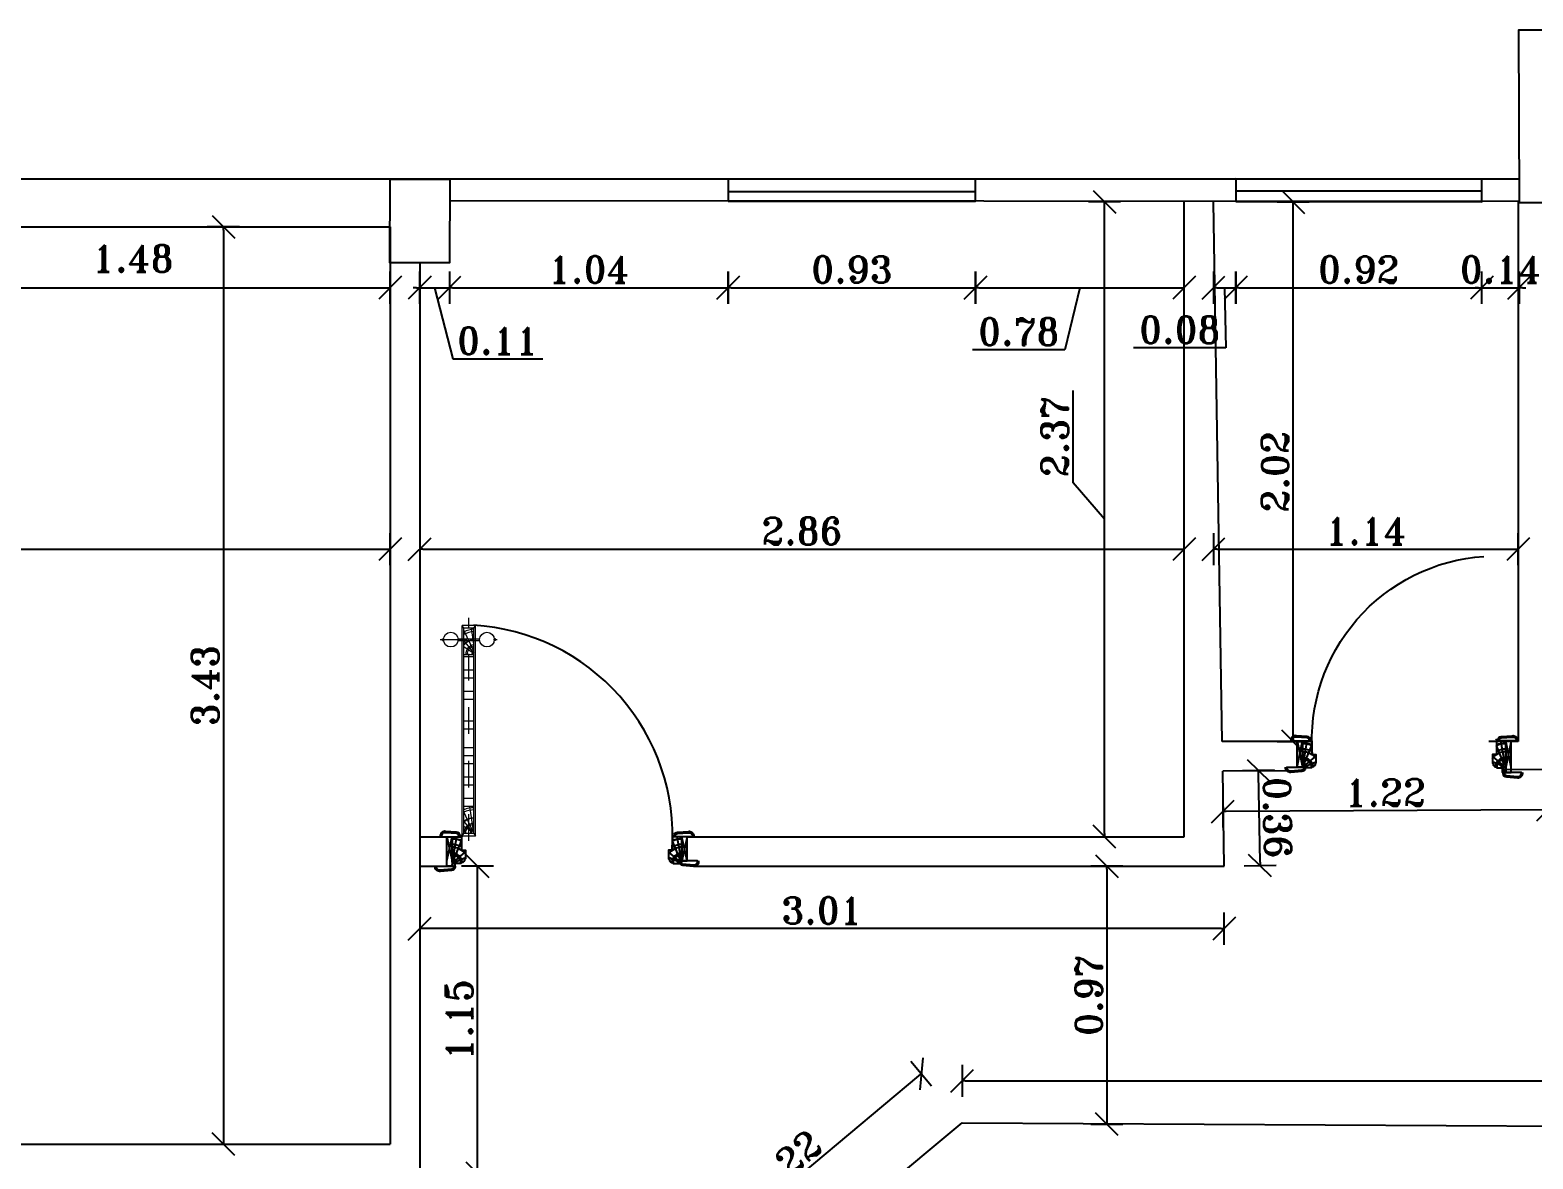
# Model space of a CAD drawing. Header units: metres. Extents: x -30 to 216, y -246 to -112.
# Drawn here: x 199.2 to 204.82, y -116.01 to -111.79 of the extents above; entities that cross this region are included whole.
import ezdxf

# ---------------------------------------------------------------- set-up
doc = ezdxf.new("R2010")
doc.units = ezdxf.units.M
doc.header["$LTSCALE"] = 0.4
doc.header["$MEASUREMENT"] = 0
doc.linetypes.add('CENTER', pattern=[2, 1.25, -0.25, 0.25, -0.25])
doc.linetypes.add('DASHDOT2', pattern=[0.5, 0.25, -0.125, 0, -0.125])
for name, color, linetype in [('1wall', 1, 'Continuous'), ('3door', 5, 'Continuous'), ('_DIM', 2, 'Continuous'), ('Windows', 4, 'Continuous')]:
    doc.layers.add(name, color=color, linetype=linetype)
for name, color, linetype, lineweight in [('AR-Doors', 8, 'Continuous', 20), ('HATCH - wood.', 15, 'Continuous', 20), ('WOOD - section.', 142, 'Continuous', 20)]:
    doc.layers.add(name, color=color, linetype=linetype, lineweight=lineweight)
doc.styles.add('abd', font='romant.shx')
doc.dimstyles.new('Qasem', dxfattribs={"dimscale": 0.0002, "dimtxt": 500, "dimasz": 60, "dimexe": 0.2, "dimexo": 0.0325, "dimgap": 90, "dimtad": 1, "dimtxsty": 'abd', "dimblk": 'SAM2', "dimcen": 90, "dimse1": 1, "dimse2": 1, "dimclrd": 256, "dimclre": 256, "dimclrt": 256, "dimazin": 3, "dimtfac": 0.782609, "dimtix": 1, "dimtmove": 1, "dimatfit": 0, "dimldrblk": 'SAM2', "dimfxl": 0.2})

# ---------------------------------------------------------------- blocks, each defined once
blk = doc.blocks.new('*U17')
at = {"layer": '1wall'}
h = blk.add_hatch(dxfattribs=at)
h.set_pattern_fill('WOOD2', color=5, scale=0.01, style=0)
h.set_pattern_definition([(71.5651, (41.9915738, 4.2382424), (0.00999998403, 0.02000000435), [0.00379473, -0.02782804]), (40.6013, (41.9927738, 4.2418424), (0.059999990182, 0.050000004212), [0.00184391, -0.09035154]), (43.1524, (41.98417377, 4.24304244), (0.149999975375, 0.140000028339), [0.00438634, -0.21493078]), (70.0169, (41.9873738, 4.2460424), (0.02999999454, 0.080000006588), [0.00234094, -0.11470606]), (90, (41.988174, 4.238242), (0.01, 0.01), [0.002, -0.008]), (61.5571, (41.98817377, 4.24024244), (-0.069999938389, -0.1300000376594), [0.00545894, -0.26748794]), (95.7106, (41.9907738, 4.2450424), (0.010000013147, -0.089999994235), [0.00200998, -0.09848878]), (50.1944, (41.9905738, 4.2470424), (-0.040000024326, -0.049999980613), [0.00156205, -0.07654045])])
h.paths.add_polyline_path([(0.032, 0), (0.02, 0), (0.02, -0.0224), (0.032, -0.0224)])
h = blk.add_hatch(dxfattribs=at)
h.set_pattern_fill('WOOD2', color=5, scale=0.01, style=0)
h.set_pattern_definition([(108.4349, (-41.1915738, 4.2382424), (-0.00999998403, 0.02000000435), [0.00379473, -0.02782804]), (139.3987, (-41.1927738, 4.2418424), (-0.059999990182, 0.050000004212), [0.00184391, -0.09035154]), (136.8476, (-41.18417377, 4.24304244), (-0.149999975375, 0.140000028339), [0.00438634, -0.21493078]), (109.9831, (-41.1873738, 4.2460424), (-0.02999999454, 0.080000006588), [0.00234094, -0.11470606]), (90, (-41.188174, 4.238242), (-0.01, 0.01), [0.002, -0.008]), (118.4429, (-41.18817377, 4.24024244), (0.069999938389, -0.1300000376594), [0.00545894, -0.26748794]), (84.2894, (-41.1907738, 4.2450424), (-0.010000013147, -0.089999994235), [0.00200998, -0.09848878]), (129.8056, (-41.1905738, 4.2470424), (0.040000024326, -0.049999980613), [0.00156205, -0.07654045])])
h.paths.add_polyline_path([(0.768, 0), (0.78, 0), (0.78, -0.0024), (0.768, -0.0024)])
at = {"layer": '1wall', "color": 5}
for p, q in [((0, 0.095), (0.02, -0.0024)), ((0, -0.0024), (0.02, 0.095)), ((0.8, 0.095), (0.78, -0.0024)), ((0.8, -0.0024), (0.78, 0.095))]:
    blk.add_line(p, q, dxfattribs=at)
at = {"layer": '1wall', "color": 5, "linetype": 'ByBlock'}
for p, q in [((0.0231, 0.0122), (0.0378, 0.095)), ((0.0252, 0.0075), (0.055, 0.0787)), ((0.7748, 0.0075), (0.745, 0.0787)), ((0.7769, 0.0122), (0.7622, 0.095)), ((0.0324, 0.0006), (0.07, 0.0175)), ((0.0332, 0.0065), (0.07, 0.0388)), ((0.7668, 0.0065), (0.73, 0.0388)), ((0.7676, 0.0006), (0.73, 0.0175))]:
    blk.add_line(p, q, dxfattribs=at)
at = {"layer": '1wall', "color": 5}
for points in [[(0.0504, 0.095), (0.0504, 0.0986, 0.399878), (0.0368, 0.1115), (-0.0044, 0.1149, 0.429068), (-0.0241, 0.0995), (-0.0241, 0.095)], [(0.7496, 0.095), (0.7496, 0.0986, -0.399878), (0.7632, 0.1115), (0.8044, 0.1149, -0.429068), (0.8241, 0.0995), (0.8241, 0.095)], [(0.031, -0.0224), (0.031, -0.026, -0.399878), (0.0175, -0.0389), (-0.0237, -0.0423, -0.429068), (-0.0435, -0.0269), (-0.0435, -0.0224)], [(0.769, -0.0024), (0.769, -0.006, 0.399878), (0.7825, -0.0189), (0.8237, -0.0223, 0.429068), (0.8435, -0.0069), (0.8435, -0.0024)]]:
    blk.add_lwpolyline(points, format="xyb", dxfattribs=at)
for points in [[(0.0454, 0.095), (0.0454, 0.0985, 0.402433), (0.0367, 0.1065), (-0.0049, 0.1099, 0.427265), (-0.0191, 0.0992), (-0.0191, 0.095)], [(0.032, -0.005), (0.032, 0), (0.02, 0), (0.02, 0), (0.02, 0.095), (0.055, 0.095), (0.055, 0.045), (0.07, 0.045), (0.07, 0.012), (0.0665, 0.012), (0.0665, 0.0045), (0.0649, 0.0045, -0.414214), (0.0605, 0.0001), (0.0605, -0.0015), (0.053, -0.0015), (0.053, -0.005)], [(0.768, -0.005), (0.768, 0), (0.78, 0), (0.78, 0), (0.78, 0.095), (0.745, 0.095), (0.745, 0.045), (0.73, 0.045), (0.73, 0.012), (0.7335, 0.012), (0.7335, 0.0045), (0.7351, 0.0045, 0.414214), (0.7395, 0.0001), (0.7395, -0.0015), (0.747, -0.0015), (0.747, -0.005)], [(0.7546, 0.095), (0.7546, 0.0985, -0.402433), (0.7633, 0.1065), (0.8049, 0.1099, -0.427265), (0.8191, 0.0992), (0.8191, 0.095)], [(0.026, -0.0224), (0.026, -0.0259, -0.402433), (0.0173, -0.0339), (-0.0243, -0.0374, -0.427265), (-0.0385, -0.0267), (-0.0385, -0.0224)], [(0.774, -0.0024), (0.774, -0.0059, 0.402433), (0.7827, -0.0139), (0.8243, -0.0174, 0.427265), (0.8385, -0.0067), (0.8385, -0.0024)]]:
    blk.add_lwpolyline(points, format="xyb", close=True, dxfattribs=at)
for points in [[(0, 0.095), (0.02, 0.095), (0.02, -0.0224), (0, -0.0224)], [(0.8, 0.095), (0.78, 0.095), (0.78, -0.0024), (0.8, -0.0024)], [(0.032, 0), (0.02, 0), (0.02, -0.0224), (0.032, -0.0224)], [(0.768, 0), (0.78, 0), (0.78, -0.0024), (0.768, -0.0024)]]:
    blk.add_lwpolyline(points, close=True, dxfattribs=at)
at = {"layer": '1wall', "color": 5, "linetype": 'ByBlock'}
blk.add_circle((0.0556, 0.0975), 0.00245, dxfattribs=at)
at = {"layer": '1wall', "color": 5}
blk.add_arc((0.0556, 0.0975), 0.6894, 355.6367, 86.1903, dxfattribs=at)
at = {"layer": '1wall', "color": 5, "linetype": 'ByBlock'}
for centre, radius, start, end in [((0.02, -0.005), 0.0927, 67.8233, 90), ((0.02, -0.005), 0.0907, 67.3068, 90), ((0.02, -0.005), 0.071, 60.4826, 90), ((0.78, -0.005), 0.0927, 90, 112.1767), ((0.78, -0.005), 0.0907, 90, 112.6932), ((0.78, -0.005), 0.071, 90, 119.5174), ((0.02, -0.005), 0.0607, 34.5517, 90), ((0.02, -0.005), 0.0388, 5.2476, 90), ((0.02, -0.005), 0.0329, 360, 90), ((0.02, -0.005), 0.0175, 0, 90), ((0.02, -0.005), 0.0136, 0, 90), ((0.78, -0.005), 0.0607, 90, 145.4483), ((0.78, -0.005), 0.0388, 90, 174.7524), ((0.78, -0.005), 0.0329, 90, 180), ((0.78, -0.005), 0.0175, 90, 180), ((0.78, -0.005), 0.0136, 90, 180)]:
    blk.add_arc(centre, radius, start, end, dxfattribs=at)
blk = doc.blocks.new('4')
at = {"layer": 'AR-Doors', "linetype": 'CENTER', "ltscale": 0.2}
blk.add_line((-0.019, -0.0285), (-0.019, 0.8054), dxfattribs=at)
at = {"layer": 'AR-Doors', "linetype": 'DASHDOT2'}
blk.add_line((-0.1269, 0.7245), (0.0862, 0.7245), dxfattribs=at)
at = {"layer": 'AR-Doors', "linetype": 'ByBlock'}
for p, q in [((-0.118, 0.7273), (-0.1138, 0.7273)), ((-0.118, 0.7217), (-0.118, 0.7273)), ((-0.118, 0.7217), (-0.1138, 0.7217)), ((-0.0593, 0.7273), (0.0213, 0.7273)), ((-0.0593, 0.7217), (0.0213, 0.7217)), ((0.08, 0.7273), (0.0758, 0.7273)), ((0.08, 0.7217), (0.0758, 0.7217)), ((0.08, 0.7217), (0.08, 0.7273))]:
    blk.add_line(p, q, dxfattribs=at)
for centre in [(-0.0866, 0.7245), (0.0486, 0.7245)]:
    blk.add_circle(centre, 0.0274, dxfattribs=at)
at = {"layer": 'HATCH - wood.', "linetype": 'ByBlock'}
for p, q in [((-0.0004, 0.681), (-0.038, 0.7602)), ((0, 0.7068), (-0.0093, 0.7676)), ((-0.0004, 0.6754), (-0.038, 0.7208)), ((-0.0063, 0.6759), (-0.038, 0.6974)), ((-0.0064, 0.0134), (-0.038, 0.08)), ((-0.0015, 0.0099), (-0.0153, 0.1)), ((-0.0064, 0.0077), (-0.038, 0.0459)), ((-0.0123, 0.0083), (-0.038, 0.0257))]:
    blk.add_line(p, q, dxfattribs=at)
for centre, radius, start, end in [((0.006, 0.6676), 0.096, 93.5832, 117.2788), ((0.006, 0.6676), 0.0874, 93.9351, 120.2161), ((0.006, 0.6676), 0.058, 95.9357, 139.3195), ((0.006, 0.6676), 0.0568, 96.0629, 140.7643), ((0.006, 0.6676), 0.0377, 99.1484, 180), ((0.006, 0.6676), 0.0321, 100.7649, 180), ((0.006, 0.6676), 0.0148, 113.8401, 180), ((0.006, 0.6676), 0.01, 126.7072, 180), ((0, 0), 0.096, 90, 113.3172), ((0, 0), 0.0874, 90, 115.7621), ((0, 0), 0.058, 90, 130.9154), ((0, 0), 0.0568, 90, 131.9845), ((0, 0), 0.0377, 90, 180), ((0, 0), 0.0321, 90, 180), ((0, 0), 0.0148, 90, 180), ((0, 0), 0.01, 90, 180)]:
    blk.add_arc(centre, radius, start, end, dxfattribs=at)
at = {"layer": 'WOOD - section.'}
for p, q in [((0.006, 0.7776), (-0.044, 0.7776)), ((-0.038, 0.7676), (-0.044, 0.7776)), ((-0.044, -0.01), (-0.044, 0.7776)), ((-0.038, 0), (-0.038, 0.7676)), ((0, 0.7676), (-0.038, 0.7676)), ((0, 0.7676), (0.006, 0.7776)), ((0, 0), (0, 0.7676)), ((0.006, -0.01), (0.006, 0.7776)), ((0, 0.6676), (-0.038, 0.6676)), ((0, 0.66), (-0.038, 0.66)), ((0, 0.61), (-0.038, 0.61)), ((0, 0.58), (-0.038, 0.58)), ((0, 0.53), (-0.038, 0.53)), ((0, 0.5), (-0.038, 0.5)), ((0, 0.42), (-0.038, 0.42)), ((0, 0.39), (-0.038, 0.39)), ((0, 0.32), (-0.038, 0.32)), ((0, 0.2903), (-0.038, 0.2903)), ((0, 0.2603), (-0.038, 0.2603)), ((0, 0.21), (-0.038, 0.21)), ((0, 0.18), (-0.038, 0.18)), ((0, 0.13), (-0.038, 0.13)), ((0, 0.1), (-0.038, 0.1)), ((-0.044, -0.01), (-0.0377, 0)), ((0, 0), (-0.038, 0)), ((0, 0), (0.006, -0.01)), ((0.006, -0.01), (-0.044, -0.01))]:
    blk.add_line(p, q, dxfattribs=at)
blk = doc.blocks.new('*U20')
at = {"layer": '1wall'}
h = blk.add_hatch(dxfattribs=at)
h.set_pattern_fill('WOOD2', color=5, scale=0.01, style=0)
h.set_pattern_definition([(71.5651, (41.9915738, 4.2456525), (0.00999998403, 0.02000000435), [0.00379473, -0.02782804]), (40.6013, (41.9927738, 4.2492525), (0.059999990182, 0.050000004212), [0.00184391, -0.09035154]), (43.1524, (41.98417377, 4.25045254), (0.149999975375, 0.140000028339), [0.00438634, -0.21493078]), (70.0169, (41.9873738, 4.2534525), (0.02999999454, 0.080000006588), [0.00234094, -0.11470606]), (90, (41.988174, 4.245653), (0.01, 0.01), [0.002, -0.008]), (61.5571, (41.98817377, 4.24765254), (-0.069999938389, -0.1300000376594), [0.00545894, -0.26748794]), (95.7106, (41.9907738, 4.2524525), (0.010000013147, -0.089999994235), [0.00200998, -0.09848878]), (50.1944, (41.9905738, 4.2544525), (-0.040000024326, -0.049999980613), [0.00156205, -0.07654045])])
h.paths.add_polyline_path([(0.032, 0), (0.02, 0), (0.02, -0.015), (0.032, -0.015)])
h = blk.add_hatch(dxfattribs=at)
h.set_pattern_fill('WOOD2', color=5, scale=0.01, style=0)
h.set_pattern_definition([(108.4349, (-41.0915738, 4.2456525), (-0.00999998403, 0.02000000435), [0.00379473, -0.02782804]), (139.3987, (-41.0927738, 4.2492525), (-0.059999990182, 0.050000004212), [0.00184391, -0.09035154]), (136.8476, (-41.08417377, 4.25045254), (-0.149999975375, 0.140000028339), [0.00438634, -0.21493078]), (109.9831, (-41.0873738, 4.2534525), (-0.02999999454, 0.080000006588), [0.00234094, -0.11470606]), (90, (-41.088174, 4.245653), (-0.01, 0.01), [0.002, -0.008]), (118.4429, (-41.08817377, 4.24765254), (0.069999938389, -0.1300000376594), [0.00545894, -0.26748794]), (84.2894, (-41.0907738, 4.2524525), (-0.010000013147, -0.089999994235), [0.00200998, -0.09848878]), (129.8056, (-41.0905738, 4.2544525), (0.040000024326, -0.049999980613), [0.00156205, -0.07654045])])
h.paths.add_polyline_path([(0.868, 0), (0.88, 0), (0.88, 0.005), (0.868, 0.005)])
at = {"layer": '1wall', "color": 5}
for p, q in [((0, 0.095), (0.02, 0.005)), ((0, 0.005), (0.02, 0.095)), ((0.9, 0.095), (0.88, 0.005)), ((0.9, 0.005), (0.88, 0.095))]:
    blk.add_line(p, q, dxfattribs=at)
at = {"layer": '1wall', "color": 5, "linetype": 'ByBlock'}
for p, q in [((0.0231, 0.0122), (0.0378, 0.095)), ((0.0252, 0.0075), (0.055, 0.0787)), ((0.8748, 0.0075), (0.845, 0.0787)), ((0.8769, 0.0122), (0.8622, 0.095)), ((0.0324, 0.0006), (0.07, 0.0175)), ((0.0332, 0.0065), (0.07, 0.0388)), ((0.8668, 0.0065), (0.83, 0.0388)), ((0.8676, 0.0006), (0.83, 0.0175))]:
    blk.add_line(p, q, dxfattribs=at)
at = {"layer": '1wall', "color": 5}
for points in [[(0.0504, 0.095), (0.0504, 0.0986, 0.399878), (0.0368, 0.1115), (-0.0044, 0.1149, 0.429068), (-0.0241, 0.0995), (-0.0241, 0.095)], [(0.8496, 0.095), (0.8496, 0.0986, -0.399878), (0.8632, 0.1115), (0.9044, 0.1149, -0.429068), (0.9241, 0.0995), (0.9241, 0.095)], [(0.869, 0.005), (0.869, 0.0014, 0.399878), (0.8825, -0.0115), (0.9237, -0.0149, 0.429068), (0.9435, 0.0005), (0.9435, 0.005)], [(0.031, -0.015), (0.031, -0.0186, -0.399878), (0.0175, -0.0315), (-0.0237, -0.0349, -0.429068), (-0.0435, -0.0195), (-0.0435, -0.015)]]:
    blk.add_lwpolyline(points, format="xyb", dxfattribs=at)
for points in [[(0.0454, 0.095), (0.0454, 0.0985, 0.402433), (0.0367, 0.1065), (-0.0049, 0.1099, 0.427265), (-0.0191, 0.0992), (-0.0191, 0.095)], [(0.032, -0.005), (0.032, 0), (0.02, 0), (0.02, 0), (0.02, 0.095), (0.055, 0.095), (0.055, 0.045), (0.07, 0.045), (0.07, 0.012), (0.0665, 0.012), (0.0665, 0.0045), (0.0649, 0.0045, -0.414214), (0.0605, 0.0001), (0.0605, -0.0015), (0.053, -0.0015), (0.053, -0.005)], [(0.868, -0.005), (0.868, 0), (0.88, 0), (0.88, 0), (0.88, 0.095), (0.845, 0.095), (0.845, 0.045), (0.83, 0.045), (0.83, 0.012), (0.8335, 0.012), (0.8335, 0.0045), (0.8351, 0.0045, 0.414214), (0.8395, 0.0001), (0.8395, -0.0015), (0.847, -0.0015), (0.847, -0.005)], [(0.8546, 0.095), (0.8546, 0.0985, -0.402433), (0.8633, 0.1065), (0.9049, 0.1099, -0.427265), (0.9191, 0.0992), (0.9191, 0.095)], [(0.874, 0.005), (0.874, 0.0015, 0.402433), (0.8827, -0.0065), (0.9243, -0.0099, 0.427265), (0.9385, 0.0008), (0.9385, 0.005)], [(0.026, -0.015), (0.026, -0.0185, -0.402433), (0.0173, -0.0265), (-0.0243, -0.0299, -0.427265), (-0.0385, -0.0192), (-0.0385, -0.015)]]:
    blk.add_lwpolyline(points, format="xyb", close=True, dxfattribs=at)
for points in [[(0, 0.095), (0.02, 0.095), (0.02, -0.015), (0, -0.015)], [(0.9, 0.095), (0.88, 0.095), (0.88, 0.005), (0.9, 0.005)], [(0.032, 0), (0.02, 0), (0.02, -0.015), (0.032, -0.015)], [(0.868, 0), (0.88, 0), (0.88, 0.005), (0.868, 0.005)]]:
    blk.add_lwpolyline(points, close=True, dxfattribs=at)
at = {"layer": '1wall', "color": 5, "linetype": 'ByBlock'}
blk.add_circle((0.0556, 0.0975), 0.00245, dxfattribs=at)
at = {"layer": '1wall', "color": 5}
blk.add_arc((0.0556, 0.0975), 0.7894, 356.1903, 86.6735, dxfattribs=at)
at = {"layer": '1wall', "color": 5, "linetype": 'ByBlock'}
for centre, radius, start, end in [((0.02, -0.005), 0.0927, 67.8233, 90), ((0.02, -0.005), 0.0907, 67.3068, 90), ((0.02, -0.005), 0.071, 60.4826, 90), ((0.88, -0.005), 0.0927, 90, 112.1767), ((0.88, -0.005), 0.0907, 90, 112.6932), ((0.88, -0.005), 0.071, 90, 119.5174), ((0.02, -0.005), 0.0607, 34.5517, 90), ((0.02, -0.005), 0.0388, 5.2476, 90), ((0.02, -0.005), 0.0329, 360, 90), ((0.02, -0.005), 0.0175, 0, 90), ((0.02, -0.005), 0.0136, 0, 90), ((0.88, -0.005), 0.0607, 90, 145.4483), ((0.88, -0.005), 0.0388, 90, 174.7524), ((0.88, -0.005), 0.0329, 90, 180), ((0.88, -0.005), 0.0175, 90, 180), ((0.88, -0.005), 0.0136, 90, 180)]:
    blk.add_arc(centre, radius, start, end, dxfattribs=at)
at = {"layer": '1wall', "color": 5}
blk.add_blockref('4', (0.102, 0.1075), dxfattribs=at)
blk = doc.blocks.new('SAM2')
for p, q in [((0, -5), (0, 5)), ((3.54, 3.54), (-3.54, -3.54)), ((-1, 0), (0, 0))]:
    blk.add_line(p, q)
blk = doc.blocks.new('*D77')
at = {"layer": '_DIM', "lineweight": -2, "transparency": 16777216}
blk.add_line((196.5627, -113.7281), (200.5359, -113.7281), dxfattribs=at)
at = {"layer": 'Defpoints', "color": 0, "transparency": 16777216}
for p in [(196.5507, -112.5939), (200.5479, -112.6574), (200.5479, -113.7281)]:
    blk.add_point(p, dxfattribs=at)
at = {"layer": '_DIM', "lineweight": -2, "transparency": 16777216, "xscale": 0.012, "yscale": 0.012, "zscale": 0.012, "rotation": 180}
blk.add_blockref('SAM2', (196.5507, -113.7281), dxfattribs=at)
at = {"layer": '_DIM', "lineweight": -2, "transparency": 16777216, "xscale": 0.012, "yscale": 0.012, "zscale": 0.012}
blk.add_blockref('SAM2', (200.5479, -113.7281), dxfattribs=at)
at = {"layer": '_DIM', "transparency": 16777216, "insert": (198.5493, -113.6601), "char_height": 0.1, "attachment_point": 5, "style": 'abd'}
blk.add_mtext('\\A1;4.00', dxfattribs=at)
blk = doc.blocks.new('*D93')
at = {"layer": '_DIM', "lineweight": -2, "transparency": 16777216}
blk.add_line((200.6699, -113.7281), (203.5059, -113.7281), dxfattribs=at)
at = {"layer": 'Defpoints', "color": 0, "transparency": 16777216}
for p in [(203.5179, -112.4297), (200.6579, -112.6574), (203.5179, -113.7281)]:
    blk.add_point(p, dxfattribs=at)
at = {"layer": '_DIM', "lineweight": -2, "transparency": 16777216, "xscale": 0.012, "yscale": 0.012, "zscale": 0.012, "rotation": 180}
blk.add_blockref('SAM2', (200.6579, -113.7281), dxfattribs=at)
at = {"layer": '_DIM', "lineweight": -2, "transparency": 16777216, "xscale": 0.012, "yscale": 0.012, "zscale": 0.012}
blk.add_blockref('SAM2', (203.5179, -113.7281), dxfattribs=at)
at = {"layer": '_DIM', "transparency": 16777216, "insert": (202.0879, -113.6601), "char_height": 0.1, "attachment_point": 5, "style": 'abd'}
blk.add_mtext('\\A1;2.86', dxfattribs=at)
blk = doc.blocks.new('*D94')
at = {"layer": '_DIM', "lineweight": -2, "transparency": 16777216}
blk.add_line((203.6398, -113.7281), (204.7558, -113.7281), dxfattribs=at)
at = {"layer": 'Defpoints', "color": 0, "transparency": 16777216}
for p in [(203.6278, -112.4299), (204.7678, -112.4284), (204.7678, -113.7281)]:
    blk.add_point(p, dxfattribs=at)
at = {"layer": '_DIM', "lineweight": -2, "transparency": 16777216, "xscale": 0.012, "yscale": 0.012, "zscale": 0.012, "rotation": 180}
blk.add_blockref('SAM2', (203.6278, -113.7281), dxfattribs=at)
at = {"layer": '_DIM', "lineweight": -2, "transparency": 16777216, "xscale": 0.012, "yscale": 0.012, "zscale": 0.012}
blk.add_blockref('SAM2', (204.7678, -113.7281), dxfattribs=at)
at = {"layer": '_DIM', "transparency": 16777216, "insert": (204.1978, -113.6601), "char_height": 0.1, "attachment_point": 5, "style": 'abd'}
blk.add_mtext('\\A1;1.14', dxfattribs=at)
blk = doc.blocks.new('*D79')
at = {"layer": '_DIM', "lineweight": -2, "transparency": 16777216}
blk.add_line((199.9235, -112.5352), (199.9235, -115.9412), dxfattribs=at)
at = {"layer": 'Defpoints', "color": 0, "transparency": 16777216}
for p in [(200.5479, -112.5232), (199.9235, -115.9532), (200.5479, -115.9532)]:
    blk.add_point(p, dxfattribs=at)
at = {"layer": '_DIM', "lineweight": -2, "transparency": 16777216, "xscale": 0.012, "yscale": 0.012, "zscale": 0.012}
for p, rotation in [((199.9235, -112.5232), 90), ((199.9235, -115.9532), -90.00000000000001)]:
    blk.add_blockref('SAM2', p, dxfattribs=dict(at, rotation=rotation))
at = {"layer": '_DIM', "transparency": 16777216, "insert": (199.8555, -114.2382), "char_height": 0.1, "attachment_point": 5, "rotation": 90, "style": 'abd'}
blk.add_mtext('\\A1;3.43', dxfattribs=at)
blk = doc.blocks.new('*D80')
at = {"layer": '_DIM', "lineweight": -2, "transparency": 16777216}
for p, q in [((203.2203, -114.7912), (203.2203, -112.4417)), ((203.1023, -113.4797), (203.1023, -113.1342)), ((203.2203, -113.6165), (203.1023, -113.4797))]:
    blk.add_line(p, q, dxfattribs=at)
at = {"layer": 'Defpoints', "color": 0, "transparency": 16777216}
for p in [(203.2203, -112.4297), (203.5179, -112.4297), (203.5179, -114.8032)]:
    blk.add_point(p, dxfattribs=at)
at = {"layer": '_DIM', "lineweight": -2, "transparency": 16777216, "xscale": 0.012, "yscale": 0.012, "zscale": 0.012}
for p, rotation in [((203.2203, -112.4297), 90), ((203.2203, -114.8032), -90.00000000000001)]:
    blk.add_blockref('SAM2', p, dxfattribs=dict(at, rotation=rotation))
at = {"layer": '_DIM', "transparency": 16777216, "insert": (203.0343, -113.307), "char_height": 0.1, "attachment_point": 5, "rotation": 90, "style": 'abd'}
blk.add_mtext('\\A1;2.37', dxfattribs=at)
blk = doc.blocks.new('*D81')
at = {"layer": '_DIM', "lineweight": -2, "transparency": 16777216}
blk.add_line((203.926, -114.4359), (203.926, -112.4419), dxfattribs=at)
at = {"layer": 'Defpoints', "color": 0, "transparency": 16777216}
for p in [(203.6278, -112.4299), (203.926, -112.4299), (203.6604, -114.4479)]:
    blk.add_point(p, dxfattribs=at)
at = {"layer": '_DIM', "lineweight": -2, "transparency": 16777216, "xscale": 0.012, "yscale": 0.012, "zscale": 0.012}
for p, rotation in [((203.926, -112.4299), 90), ((203.926, -114.4479), -90.00000000000001)]:
    blk.add_blockref('SAM2', p, dxfattribs=dict(at, rotation=rotation))
at = {"layer": '_DIM', "transparency": 16777216, "insert": (203.858, -113.4389), "char_height": 0.1, "attachment_point": 5, "rotation": 90, "style": 'abd'}
blk.add_mtext('\\A1;2.02', dxfattribs=at)
blk = doc.blocks.new('*D100')
at = {"layer": '_DIM', "lineweight": -2, "transparency": 16777216}
blk.add_line((202.699, -115.7159), (207.9351, -115.7159), dxfattribs=at)
at = {"layer": 'Defpoints', "color": 0, "transparency": 16777216}
for p in [(207.9471, -115.7159), (202.687, -115.8726), (207.9471, -115.9018)]:
    blk.add_point(p, dxfattribs=at)
at = {"layer": '_DIM', "lineweight": -2, "transparency": 16777216, "xscale": 0.012, "yscale": 0.012, "zscale": 0.012, "rotation": 180}
blk.add_blockref('SAM2', (202.687, -115.7159), dxfattribs=at)
at = {"layer": '_DIM', "lineweight": -2, "transparency": 16777216, "xscale": 0.012, "yscale": 0.012, "zscale": 0.012}
blk.add_blockref('SAM2', (207.9471, -115.7159), dxfattribs=at)
at = {"layer": '_DIM', "transparency": 16777216, "insert": (205.3171, -115.6479), "char_height": 0.1, "attachment_point": 5, "style": 'abd'}
blk.add_mtext('\\A1;5.26', dxfattribs=at)
blk = doc.blocks.new('*D101')
at = {"layer": '_DIM', "lineweight": -2, "transparency": 16777216}
blk.add_line((201.6102, -116.4629), (202.5253, -115.6979), dxfattribs=at)
at = {"layer": 'Defpoints', "color": 0, "transparency": 16777216}
for p in [(202.5345, -115.6902), (202.687, -115.8726), (201.7536, -116.6531)]:
    blk.add_point(p, dxfattribs=at)
at = {"layer": '_DIM', "lineweight": -2, "transparency": 16777216, "xscale": 0.012, "yscale": 0.012, "zscale": 0.012}
for p, rotation in [((202.5345, -115.6902), 39.89969825290027), ((201.601, -116.4706), -140.10030174709973)]:
    blk.add_blockref('SAM2', p, dxfattribs=dict(at, rotation=rotation))
at = {"layer": '_DIM', "transparency": 16777216, "insert": (202.0241, -116.0282), "char_height": 0.1, "attachment_point": 5, "rotation": 39.8997, "style": 'abd'}
blk.add_mtext('\\A1;1.22', dxfattribs=at)
blk = doc.blocks.new('*D83')
at = {"layer": '_DIM', "lineweight": -2, "transparency": 16777216}
blk.add_line((203.6559, -115.1471), (200.6699, -115.1471), dxfattribs=at)
at = {"layer": 'Defpoints', "color": 0, "transparency": 16777216}
for p in [(200.6579, -114.9132), (203.6679, -114.9132), (200.6579, -115.1471)]:
    blk.add_point(p, dxfattribs=at)
at = {"layer": '_DIM', "lineweight": -2, "transparency": 16777216, "xscale": 0.012, "yscale": 0.012, "zscale": 0.012, "rotation": 180}
blk.add_blockref('SAM2', (200.6579, -115.1471), dxfattribs=at)
at = {"layer": '_DIM', "lineweight": -2, "transparency": 16777216, "xscale": 0.012, "yscale": 0.012, "zscale": 0.012}
blk.add_blockref('SAM2', (203.6679, -115.1471), dxfattribs=at)
at = {"layer": '_DIM', "transparency": 16777216, "insert": (202.1629, -115.0791), "char_height": 0.1, "attachment_point": 5, "style": 'abd'}
blk.add_mtext('\\A1;3.01', dxfattribs=at)
blk = doc.blocks.new('*D84')
at = {"layer": '_DIM', "lineweight": -2, "transparency": 16777216}
blk.add_line((203.8019, -114.8991), (203.7966, -114.5678), dxfattribs=at)
at = {"layer": 'Defpoints', "color": 0, "transparency": 16777216}
for p in [(203.6621, -114.558), (203.7964, -114.5558), (203.6679, -114.9132)]:
    blk.add_point(p, dxfattribs=at)
at = {"layer": '_DIM', "lineweight": -2, "transparency": 16777216, "xscale": 0.012, "yscale": 0.012, "zscale": 0.012}
for p, rotation in [((203.7964, -114.5558), 90.92404535277453), ((203.8021, -114.9111), -89.07595464722537)]:
    blk.add_blockref('SAM2', p, dxfattribs=dict(at, rotation=rotation))
at = {"layer": '_DIM', "transparency": 16777216, "insert": (203.8672, -114.7323), "char_height": 0.1, "attachment_point": 5, "rotation": 270.924, "style": 'abd'}
blk.add_mtext('\\A1;0.36', dxfattribs=at)
blk = doc.blocks.new('*D85')
at = {"layer": '_DIM', "lineweight": -2, "transparency": 16777216}
blk.add_line((204.8666, -114.703), (203.6749, -114.709), dxfattribs=at)
at = {"layer": 'Defpoints', "color": 0, "transparency": 16777216}
for p in [(203.6621, -114.558), (204.8778, -114.5518), (203.6629, -114.7091)]:
    blk.add_point(p, dxfattribs=at)
at = {"layer": '_DIM', "lineweight": -2, "transparency": 16777216, "xscale": 0.012, "yscale": 0.012, "zscale": 0.012}
for p, rotation in [((204.8786, -114.7029), 0.2893264441779042), ((203.6629, -114.7091), -179.71067355582213)]:
    blk.add_blockref('SAM2', p, dxfattribs=dict(at, rotation=rotation))
at = {"layer": '_DIM', "transparency": 16777216, "insert": (204.2704, -114.638), "char_height": 0.1, "attachment_point": 5, "rotation": 0.2893, "style": 'abd'}
blk.add_mtext('\\A1;1.22', dxfattribs=at)
blk = doc.blocks.new('*D86')
at = {"layer": '_DIM', "lineweight": -2, "transparency": 16777216}
blk.add_line((200.8741, -116.0512), (200.8741, -114.9252), dxfattribs=at)
at = {"layer": 'Defpoints', "color": 0, "transparency": 16777216}
for p in [(200.6579, -114.9132), (200.8741, -114.9132), (200.6579, -116.0632)]:
    blk.add_point(p, dxfattribs=at)
at = {"layer": '_DIM', "lineweight": -2, "transparency": 16777216, "xscale": 0.012, "yscale": 0.012, "zscale": 0.012}
for p, rotation in [((200.8741, -114.9132), 90), ((200.8741, -116.0632), -90.00000000000001)]:
    blk.add_blockref('SAM2', p, dxfattribs=dict(at, rotation=rotation))
at = {"layer": '_DIM', "transparency": 16777216, "insert": (200.8061, -115.4882), "char_height": 0.1, "attachment_point": 5, "rotation": 90, "style": 'abd'}
blk.add_mtext('\\A1;1.15', dxfattribs=at)
blk = doc.blocks.new('*D50')
at = {"layer": '_DIM', "lineweight": -2, "transparency": 16777216}
blk.add_line((199.0799, -112.7503), (200.5352, -112.7503), dxfattribs=at)
at = {"layer": 'Defpoints', "color": 0, "transparency": 16777216}
for p in [(199.0679, -112.5073), (200.5472, -112.5232), (200.5472, -112.7503)]:
    blk.add_point(p, dxfattribs=at)
at = {"layer": '_DIM', "lineweight": -2, "transparency": 16777216, "xscale": 0.012, "yscale": 0.012, "zscale": 0.012, "rotation": 180}
blk.add_blockref('SAM2', (199.0679, -112.7503), dxfattribs=at)
at = {"layer": '_DIM', "lineweight": -2, "transparency": 16777216, "xscale": 0.012, "yscale": 0.012, "zscale": 0.012}
blk.add_blockref('SAM2', (200.5472, -112.7503), dxfattribs=at)
at = {"layer": '_DIM', "transparency": 16777216, "insert": (199.5847, -112.6411), "char_height": 0.1, "attachment_point": 5, "style": 'abd'}
blk.add_mtext('\\A1;1.48', dxfattribs=at)
blk = doc.blocks.new('*D51')
at = {"layer": '_DIM', "lineweight": -2, "transparency": 16777216}
for p, q in [((200.6459, -112.7503), (200.6339, -112.7503)), ((200.6579, -112.7503), (200.7692, -112.7503)), ((200.6579, -112.7503), (200.7692, -112.7503)), ((200.7135, -112.7503), (200.7821, -113.0167)), ((200.7812, -112.7503), (200.7932, -112.7503)), ((200.7821, -113.0167), (201.1181, -113.0167))]:
    blk.add_line(p, q, dxfattribs=at)
at = {"layer": 'Defpoints', "color": 0, "transparency": 16777216}
for p in [(200.6579, -112.6574), (200.7692, -112.6574), (200.7692, -112.7503)]:
    blk.add_point(p, dxfattribs=at)
at = {"layer": '_DIM', "lineweight": -2, "transparency": 16777216, "xscale": 0.012, "yscale": 0.012, "zscale": 0.012}
blk.add_blockref('SAM2', (200.6579, -112.7503), dxfattribs=at)
at = {"layer": '_DIM', "lineweight": -2, "transparency": 16777216, "xscale": 0.012, "yscale": 0.012, "zscale": 0.012, "rotation": 180}
blk.add_blockref('SAM2', (200.7692, -112.7503), dxfattribs=at)
at = {"layer": '_DIM', "transparency": 16777216, "insert": (200.9501, -112.9487), "char_height": 0.1, "attachment_point": 5, "style": 'abd'}
blk.add_mtext('\\A1;0.11', dxfattribs=at)
blk = doc.blocks.new('*D68')
at = {"layer": '_DIM', "lineweight": -2, "transparency": 16777216}
blk.add_line((200.7812, -112.7503), (201.7997, -112.7503), dxfattribs=at)
at = {"layer": 'Defpoints', "color": 0, "transparency": 16777216}
for p in [(201.8117, -112.4264), (200.7692, -112.6574), (201.8117, -112.7503)]:
    blk.add_point(p, dxfattribs=at)
at = {"layer": '_DIM', "lineweight": -2, "transparency": 16777216, "xscale": 0.012, "yscale": 0.012, "zscale": 0.012, "rotation": 180}
blk.add_blockref('SAM2', (200.7692, -112.7503), dxfattribs=at)
at = {"layer": '_DIM', "lineweight": -2, "transparency": 16777216, "xscale": 0.012, "yscale": 0.012, "zscale": 0.012}
blk.add_blockref('SAM2', (201.8117, -112.7503), dxfattribs=at)
at = {"layer": '_DIM', "transparency": 16777216, "insert": (201.2904, -112.6823), "char_height": 0.1, "attachment_point": 5, "style": 'abd'}
blk.add_mtext('\\A1;1.04', dxfattribs=at)
blk = doc.blocks.new('*D69')
at = {"layer": '_DIM', "lineweight": -2, "transparency": 16777216}
blk.add_line((201.8237, -112.7503), (202.7259, -112.7503), dxfattribs=at)
at = {"layer": 'Defpoints', "color": 0, "transparency": 16777216}
for p in [(201.8117, -112.4264), (202.7379, -112.4267), (202.7379, -112.7503)]:
    blk.add_point(p, dxfattribs=at)
at = {"layer": '_DIM', "lineweight": -2, "transparency": 16777216, "xscale": 0.012, "yscale": 0.012, "zscale": 0.012, "rotation": 180}
blk.add_blockref('SAM2', (201.8117, -112.7503), dxfattribs=at)
at = {"layer": '_DIM', "lineweight": -2, "transparency": 16777216, "xscale": 0.012, "yscale": 0.012, "zscale": 0.012}
blk.add_blockref('SAM2', (202.7379, -112.7503), dxfattribs=at)
at = {"layer": '_DIM', "transparency": 16777216, "insert": (202.2748, -112.6823), "char_height": 0.1, "attachment_point": 5, "style": 'abd'}
blk.add_mtext('\\A1;0.93', dxfattribs=at)
blk = doc.blocks.new('*D70')
at = {"layer": '_DIM', "lineweight": -2, "transparency": 16777216}
for p, q in [((202.7499, -112.7503), (203.5059, -112.7503)), ((203.1279, -112.7503), (203.0719, -112.9827)), ((203.0719, -112.9827), (202.7264, -112.9827))]:
    blk.add_line(p, q, dxfattribs=at)
at = {"layer": 'Defpoints', "color": 0, "transparency": 16777216}
for p in [(202.7379, -112.4267), (203.5179, -112.4297), (203.5179, -112.7503)]:
    blk.add_point(p, dxfattribs=at)
at = {"layer": '_DIM', "lineweight": -2, "transparency": 16777216, "xscale": 0.012, "yscale": 0.012, "zscale": 0.012, "rotation": 180}
blk.add_blockref('SAM2', (202.7379, -112.7503), dxfattribs=at)
at = {"layer": '_DIM', "lineweight": -2, "transparency": 16777216, "xscale": 0.012, "yscale": 0.012, "zscale": 0.012}
blk.add_blockref('SAM2', (203.5179, -112.7503), dxfattribs=at)
at = {"layer": '_DIM', "transparency": 16777216, "insert": (202.8992, -112.9147), "char_height": 0.1, "attachment_point": 5, "style": 'abd'}
blk.add_mtext('\\A1;0.78', dxfattribs=at)
blk = doc.blocks.new('*D71')
at = {"layer": '_DIM', "lineweight": -2, "transparency": 16777216}
for p, q in [((203.6398, -112.7503), (203.6991, -112.7503)), ((203.6695, -112.7503), (203.6742, -112.9756)), ((203.6742, -112.9756), (203.3287, -112.9756))]:
    blk.add_line(p, q, dxfattribs=at)
at = {"layer": 'Defpoints', "color": 0, "transparency": 16777216}
for p in [(203.6278, -112.4299), (203.7111, -112.4276), (203.7111, -112.7503)]:
    blk.add_point(p, dxfattribs=at)
at = {"layer": '_DIM', "lineweight": -2, "transparency": 16777216, "xscale": 0.012, "yscale": 0.012, "zscale": 0.012, "rotation": 180}
blk.add_blockref('SAM2', (203.6278, -112.7503), dxfattribs=at)
at = {"layer": '_DIM', "lineweight": -2, "transparency": 16777216, "xscale": 0.012, "yscale": 0.012, "zscale": 0.012}
blk.add_blockref('SAM2', (203.7111, -112.7503), dxfattribs=at)
at = {"layer": '_DIM', "transparency": 16777216, "insert": (203.5015, -112.9076), "char_height": 0.1, "attachment_point": 5, "style": 'abd'}
blk.add_mtext('\\A1;0.08', dxfattribs=at)
blk = doc.blocks.new('*D72')
at = {"layer": '_DIM', "lineweight": -2, "transparency": 16777216}
blk.add_line((203.7231, -112.7503), (204.6191, -112.7503), dxfattribs=at)
at = {"layer": 'Defpoints', "color": 0, "transparency": 16777216}
for p in [(203.7111, -112.4276), (204.6311, -112.4283), (204.6311, -112.7503)]:
    blk.add_point(p, dxfattribs=at)
at = {"layer": '_DIM', "lineweight": -2, "transparency": 16777216, "xscale": 0.012, "yscale": 0.012, "zscale": 0.012, "rotation": 180}
blk.add_blockref('SAM2', (203.7111, -112.7503), dxfattribs=at)
at = {"layer": '_DIM', "lineweight": -2, "transparency": 16777216, "xscale": 0.012, "yscale": 0.012, "zscale": 0.012}
blk.add_blockref('SAM2', (204.6311, -112.7503), dxfattribs=at)
at = {"layer": '_DIM', "transparency": 16777216, "insert": (204.1711, -112.6823), "char_height": 0.1, "attachment_point": 5, "style": 'abd'}
blk.add_mtext('\\A1;0.92', dxfattribs=at)
blk = doc.blocks.new('*D73')
at = {"layer": '_DIM', "lineweight": -2, "transparency": 16777216}
for p, q in [((204.6191, -112.7503), (204.6071, -112.7503)), ((204.6311, -112.7503), (204.7718, -112.7503)), ((204.7838, -112.7503), (204.7958, -112.7503))]:
    blk.add_line(p, q, dxfattribs=at)
at = {"layer": 'Defpoints', "color": 0, "transparency": 16777216}
for p in [(204.6311, -112.4283), (204.7718, -112.4317), (204.7718, -112.7503)]:
    blk.add_point(p, dxfattribs=at)
at = {"layer": '_DIM', "lineweight": -2, "transparency": 16777216, "xscale": 0.012, "yscale": 0.012, "zscale": 0.012}
blk.add_blockref('SAM2', (204.6311, -112.7503), dxfattribs=at)
at = {"layer": '_DIM', "lineweight": -2, "transparency": 16777216, "xscale": 0.012, "yscale": 0.012, "zscale": 0.012, "rotation": 180}
blk.add_blockref('SAM2', (204.7718, -112.7503), dxfattribs=at)
at = {"layer": '_DIM', "transparency": 16777216, "insert": (204.7015, -112.6823), "char_height": 0.1, "attachment_point": 5, "style": 'abd'}
blk.add_mtext('\\A1;0.14', dxfattribs=at)
blk = doc.blocks.new('*D115')
at = {"layer": '_DIM', "lineweight": -2, "transparency": 16777216}
blk.add_line((203.2289, -114.9252), (203.2289, -115.8664), dxfattribs=at)
at = {"layer": 'Defpoints', "color": 0, "transparency": 16777216}
for p in [(203.6679, -114.9132), (203.2289, -115.8784), (203.6622, -115.8784)]:
    blk.add_point(p, dxfattribs=at)
at = {"layer": '_DIM', "lineweight": -2, "transparency": 16777216, "xscale": 0.012, "yscale": 0.012, "zscale": 0.012}
for p, rotation in [((203.2289, -114.9132), 90), ((203.2289, -115.8784), -90.00000000000001)]:
    blk.add_blockref('SAM2', p, dxfattribs=dict(at, rotation=rotation))
at = {"layer": '_DIM', "transparency": 16777216, "insert": (203.1609, -115.3958), "char_height": 0.1, "attachment_point": 5, "rotation": 90, "style": 'abd'}
blk.add_mtext('\\A1;0.97', dxfattribs=at)

msp = doc.modelspace()

# ---------------------------------------------------------------- linework, layer by layer
at = {"layer": '1wall'}
for p, q in [((204.7678, -112.3439), (196.5507, -112.3439)), ((204.7678, -112.4284), (200.7698, -112.4257)), ((203.5179, -114.8032), (203.5179, -112.4297)), ((203.6604, -114.4479), (203.6278, -112.4299)), ((204.7679, -112.4284), (204.7678, -114.4479)), ((199.0679, -112.5232), (200.5479, -112.5232)), ((200.5479, -112.5232), (200.5479, -115.9532)), ((200.6579, -112.6574), (200.6579, -116.0632)), ((203.996, -114.4479), (203.6604, -114.4479)), ((204.7678, -114.4479), (204.658, -114.4479)), ((203.9668, -114.5564), (203.6621, -114.558)), ((203.6679, -114.9132), (203.6621, -114.558)), ((204.8778, -114.5518), (204.709, -114.5527)), ((200.6579, -114.8032), (200.7742, -114.8032)), ((201.6591, -114.8032), (203.5179, -114.8032)), ((200.6579, -114.9132), (200.7591, -114.9132)), ((201.6835, -114.9132), (203.6679, -114.9132)), ((201.7536, -116.6531), (202.687, -115.8726)), ((202.687, -115.8726), (207.6371, -115.9018)), ((196.5507, -115.9532), (200.5479, -115.9532))]:
    msp.add_line(p, q, dxfattribs=at)
for points in [[(204.7718, -112.4317), (205.1818, -112.4317), (205.1789, -111.787), (204.7689, -111.787)], [(200.548, -112.3439), (200.7706, -112.3439), (200.7692, -112.6574), (200.5466, -112.6574)]]:
    msp.add_lwpolyline(points, close=True, dxfattribs=at)
at = {"layer": 'Windows'}
for p, q in [((201.8117, -112.3909), (202.7382, -112.3909)), ((203.7111, -112.3887), (204.6311, -112.3887))]:
    msp.add_line(p, q, dxfattribs=at)
at = {"layer": 'Windows', "ltscale": 0.01}
for points in [[(201.8117, -112.4267), (202.7379, -112.4267), (202.7378, -112.3439), (201.8116, -112.3439)], [(203.7111, -112.4276), (204.6311, -112.4294), (204.6311, -112.3447), (203.7111, -112.343)]]:
    msp.add_lwpolyline(points, close=True, dxfattribs=at)

# ---------------------------------------------------------------- block references
at = {"layer": '3door', "xscale": -1}
msp.add_blockref('*U17', (204.741, -114.5404), dxfattribs=at)
at = {"layer": '3door'}
msp.add_blockref('*U20', (200.7591, -114.8982), dxfattribs=at)

# ---------------------------------------------------------------- dimensions: what is measured, and where the dimension line sits
at = {"layer": '_DIM'}
dim = msp.add_linear_dim(base=(203.2203, -112.4297), p1=(203.5179, -114.8032), p2=(203.5179, -112.4297), angle=90, dimstyle='Qasem', dxfattribs=at)
dim.commit()
dim.dimension.update_dxf_attribs({"geometry": '*D80', "text_midpoint": (203.1023, -113.4617), "dimtype": 128})
for base, p1, p2, picture, middle in [((203.926, -112.4299), (203.6604, -114.4479), (203.6278, -112.4299), '*D81', (203.858, -113.4389)), ((199.9235, -115.9532), (200.5479, -112.5232), (200.5479, -115.9532), '*D79', (199.8555, -114.2382)), ((200.8741, -114.9132), (200.6579, -116.0632), (200.6579, -114.9132), '*D86', (200.8061, -115.4882))]:
    dim = msp.add_linear_dim(base=base, p1=p1, p2=p2, angle=90, dimstyle='Qasem', dxfattribs=at)
    dim.commit()
    dim.dimension.update_dxf_attribs({"geometry": picture, "text_midpoint": middle})
for base, p1, p2, picture, middle in [((203.5179, -113.7281), (200.6579, -112.6574), (203.5179, -112.4297), '*D93', (202.0879, -113.6601)), ((204.7678, -113.7281), (203.6278, -112.4299), (204.7678, -112.4284), '*D94', (204.1978, -113.6601)), ((200.5479, -113.7281), (196.5507, -112.5939), (200.5479, -112.6574), '*D77', (198.5493, -113.6601)), ((200.6579, -115.1471), (203.6679, -114.9132), (200.6579, -114.9132), '*D83', (202.1629, -115.0791)), ((207.9471, -115.7159), (202.687, -115.8726), (207.9471, -115.9018), '*D100', (205.3171, -115.6479))]:
    dim = msp.add_linear_dim(base=base, p1=p1, p2=p2, dimstyle='Qasem', dxfattribs=at)
    dim.commit()
    dim.dimension.update_dxf_attribs({"geometry": picture, "text_midpoint": middle})
at = {"layer": '_DIM', "color": 5}
for base, p1, p2, picture, middle in [((201.8117, -112.7503), (200.7692, -112.6574), (201.8117, -112.4264), '*D68', (201.2904, -112.6823)), ((202.7379, -112.7503), (201.8117, -112.4264), (202.7379, -112.4267), '*D69', (202.2748, -112.6823)), ((204.6311, -112.7503), (203.7111, -112.4276), (204.6311, -112.4283), '*D72', (204.1711, -112.6823)), ((204.7718, -112.7503), (204.6311, -112.4283), (204.7718, -112.4317), '*D73', (204.7015, -112.6823))]:
    dim = msp.add_linear_dim(base=base, p1=p1, p2=p2, dimstyle='Qasem', dxfattribs=at)
    dim.commit()
    dim.dimension.update_dxf_attribs({"geometry": picture, "text_midpoint": middle})
for base, p1, p2, picture, middle in [((203.5179, -112.7503), (202.7379, -112.4267), (203.5179, -112.4297), '*D70', (203.0539, -112.9827)), ((203.7111, -112.7503), (203.6278, -112.4299), (203.7111, -112.4276), '*D71', (203.6562, -112.9756)), ((200.5472, -112.7503), (199.0679, -112.5073), (200.5472, -112.5232), '*D50', (199.5847, -112.7091)), ((200.7692, -112.7503), (200.6579, -112.6574), (200.7692, -112.6574), '*D51', (200.8001, -113.0167))]:
    dim = msp.add_linear_dim(base=base, p1=p1, p2=p2, dimstyle='Qasem', dxfattribs=at)
    dim.commit()
    dim.dimension.update_dxf_attribs({"geometry": picture, "text_midpoint": middle, "dimtype": 128})
at = {"layer": '_DIM'}
for p1, p2, distance, picture, middle in [((203.6679, -114.9132), (203.6621, -114.558), -0.1343, '*D84', (203.8672, -114.7323)), ((204.8778, -114.5518), (203.6621, -114.558), 0.1511, '*D85', (204.2704, -114.638)), ((201.7536, -116.6531), (202.687, -115.8726), 0.2378, '*D101', (202.0241, -116.0282))]:
    dim = msp.add_aligned_dim(p1=p1, p2=p2, distance=distance, dimstyle='Qasem', dxfattribs=at)
    dim.commit()
    dim.dimension.update_dxf_attribs({"geometry": picture, "text_midpoint": middle})
at = {"layer": '_DIM', "color": 5}
dim = msp.add_linear_dim(base=(203.2289, -115.8784), p1=(203.6679, -114.9132), p2=(203.6622, -115.8784), angle=90, dimstyle='Qasem', dxfattribs=at)
dim.commit()
dim.dimension.update_dxf_attribs({"geometry": '*D115', "text_midpoint": (203.1609, -115.3958)})

doc.saveas('drawing.dxf')
